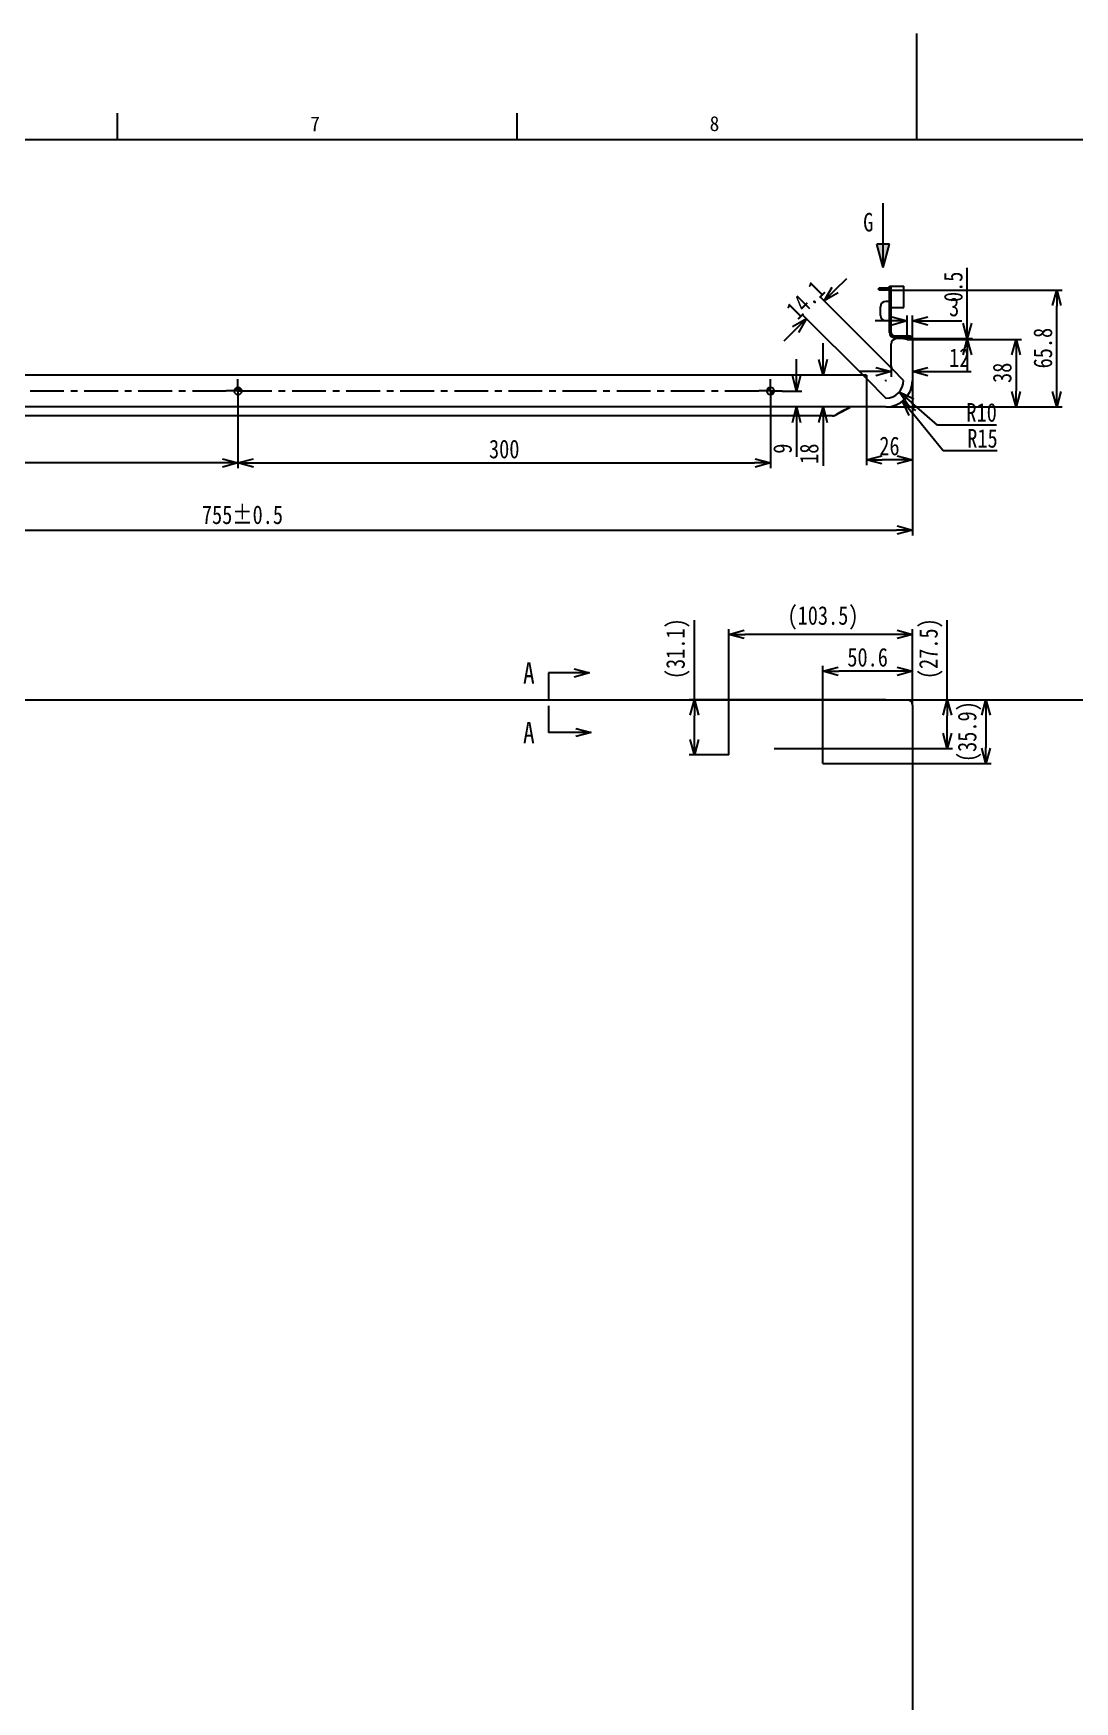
# Model space of a CAD drawing. Header units: millimetres. Extents: x -20 to 1169, y -20 to 821.
# Drawn here: x 408.7 to 604.2, y 507.7 to 821 of the extents above; entities that cross this region are included whole.
import ezdxf

# ---------------------------------------------------------------- set-up
doc = ezdxf.new("R2010")
doc.units = ezdxf.units.MM
doc.header["$LTSCALE"] = 0.2
doc.linetypes.add('CENTER', pattern=[50.8, 31.75, -6.35, 6.35, -6.35])
doc.layers.get('0').update_dxf_attribs({"color": 2})
for name, color, linetype in [('H7A03856_DXF_CONTINUOUS_LINE', 7, 'Continuous'), ('H7A03856_DXF_TEXT', 7, 'Continuous'), ('H7A03856A_DXF_AXIS', 7, 'Continuous'), ('H7A03856A_DXF_CONTINUOUS_LINE', 7, 'Continuous'), ('H7A03856DIM', 7, 'Continuous'), ('H7A03856HATCH', 7, 'Continuous')]:
    doc.layers.add(name, color=color, linetype=linetype)
doc.styles.add('FS2312', font='', dxfattribs={"width": 0.8, "height": 3.5})
doc.styles.add('HANKAKU', font='')
doc.styles.get("Standard").update_dxf_attribs({"font": '', "width": 0.8})
doc.styles.get('FS2312').set_extended_font_data('SimSun')
doc.styles.get('HANKAKU').set_extended_font_data('SimSun')
doc.styles.get('Standard').set_extended_font_data('SimSun')
doc.dimstyles.new('DIMSTYLE_1', dxfattribs={"dimtxt": 3.5, "dimasz": 3, "dimexe": 1, "dimexo": 0, "dimgap": 0.875, "dimtad": 1, "dimdec": 1, "dimlfac": 3, "dimdsep": 46, "dimtxsty": 'Standard', "dimblk": 'OPEN', "dimblk1": 'OPEN', "dimblk2": 'OPEN', "dimcen": 0.09, "dimadec": 0, "dimazin": 0, "dimtp": 0.1, "dimtm": 0.1, "dimtfac": 1, "dimtdec": 1, "dimtofl": 0, "dimtmove": 0, "dimatfit": 3, "dimldrblk": 'OPEN', "dimfxl": 1, "dimtolj": 1, "dimarcsym": 0})
doc.dimstyles.new('DIMSTYLE_10', dxfattribs={"dimtxt": 3.5, "dimasz": 3, "dimexe": 1, "dimexo": 0, "dimtad": 1, "dimdec": 1, "dimlfac": 3, "dimdsep": 46, "dimtxsty": 'Standard', "dimblk": 'OPEN', "dimblk1": 'OPEN', "dimblk2": 'OPEN', "dimcen": 0.09, "dimadec": 0, "dimazin": 0, "dimtp": 0.1, "dimtm": 0.1, "dimtfac": 1, "dimtdec": 1, "dimtofl": 0, "dimtmove": 0, "dimatfit": 3, "dimldrblk": 'OPEN', "dimfxl": 1, "dimtolj": 1, "dimarcsym": 0})
doc.dimstyles.new('DIMSTYLE_2', dxfattribs={"dimtxt": 3.5, "dimasz": 3, "dimexe": 1, "dimexo": 0, "dimgap": 0.875, "dimtad": 1, "dimdec": 1, "dimlfac": 3, "dimdsep": 46, "dimtxsty": 'Standard', "dimblk": 'OPEN', "dimblk1": 'OPEN', "dimblk2": 'OPEN', "dimcen": 0.09, "dimadec": 0, "dimazin": 0, "dimtp": 1e-10, "dimtm": 1e-10, "dimtfac": 1, "dimtdec": 1, "dimtofl": 0, "dimtmove": 0, "dimatfit": 3, "dimldrblk": 'OPEN', "dimfxl": 1, "dimtolj": 1, "dimarcsym": 0})
doc.dimstyles.new('DIMSTYLE_23', dxfattribs={"dimtxt": 3.5, "dimasz": 3, "dimexe": 1, "dimexo": 0, "dimgap": 0.875, "dimtad": 1, "dimdec": 1, "dimlfac": 3, "dimdsep": 46, "dimtxsty": 'Standard', "dimblk": 'OPEN', "dimblk1": 'OPEN', "dimblk2": 'OPEN', "dimcen": 0.09, "dimadec": 0, "dimazin": 0, "dimtol": 1, "dimtp": 0.5, "dimtm": 0.5, "dimtfac": 1, "dimtdec": 1, "dimtofl": 0, "dimtmove": 0, "dimatfit": 3, "dimldrblk": 'OPEN', "dimfxl": 1, "dimtolj": 1, "dimarcsym": 0})
doc.dimstyles.get("Standard").update_dxf_attribs({"dimtxt": 3.5, "dimasz": 3, "dimexe": 1.5, "dimexo": 0.5, "dimgap": 1.5, "dimtad": 1, "dimdec": 1, "dimdsep": 46, "dimtxsty": 'FS2312', "dimblk1": 'OPEN', "dimblk2": 'OPEN', "dimsah": 1, "dimcen": 0, "dimclrd": 4, "dimclre": 4, "dimclrt": 4, "dimadec": 0, "dimazin": 0, "dimtfac": 1, "dimtdec": 1, "dimtmove": 1, "dimatfit": 3, "dimldrblk": 'OPEN', "dimfxl": 1, "dimtolj": 1, "dimtzin": 0, "dimarcsym": 1})

# ---------------------------------------------------------------- blocks, each defined once
blk = doc.blocks.new('_OPEN')
at = {"color": 0}
for p, q in [((0, 0), (-1, 0)), ((-0.966, 0.259), (0, 0)), ((0, 0), (-0.966, -0.259))]:
    blk.add_line(p, q, dxfattribs=at)
blk = doc.blocks.new('*D86')
at = {"layer": 'Defpoints', "color": 0, "transparency": 16777216}
for p in [(447.09, 751.63), (547.09, 751.63), (547.09, 740.32)]:
    blk.add_point(p, dxfattribs=at)
at = {"layer": 'H7A03856DIM', "color": 0, "lineweight": -2, "transparency": 16777216}
for p, q in [((447.09, 751.63), (447.09, 739.32)), ((547.09, 751.63), (547.09, 739.32)), ((450.09, 740.32), (544.09, 740.32))]:
    blk.add_line(p, q, dxfattribs=at)
at = {"layer": 'H7A03856DIM', "color": 0, "lineweight": -2, "transparency": 16777216, "xscale": 3, "yscale": 3, "zscale": 3, "rotation": 180}
blk.add_blockref('_OPEN', (447.09, 740.32), dxfattribs=at)
at = {"layer": 'H7A03856DIM', "color": 0, "lineweight": -2, "transparency": 16777216, "xscale": 3, "yscale": 3, "zscale": 3}
blk.add_blockref('_OPEN', (547.09, 740.32), dxfattribs=at)
at = {"layer": 'H7A03856DIM', "color": 0, "transparency": 16777216, "insert": (497.09, 744.69), "char_height": 3.5, "attachment_point": 2}
blk.add_mtext('\\A1;300', dxfattribs=at)
blk = doc.blocks.new('*D87')
at = {"layer": 'Defpoints', "color": 0, "transparency": 16777216}
for p in [(347.09, 751.63), (447.09, 751.63), (347.09, 740.32)]:
    blk.add_point(p, dxfattribs=at)
at = {"layer": 'H7A03856DIM', "color": 0, "lineweight": -2, "transparency": 16777216}
for p, q in [((347.09, 751.63), (347.09, 739.32)), ((447.09, 751.63), (447.09, 739.32)), ((444.09, 740.32), (350.09, 740.32))]:
    blk.add_line(p, q, dxfattribs=at)
at = {"layer": 'H7A03856DIM', "color": 0, "lineweight": -2, "transparency": 16777216, "xscale": 3, "yscale": 3, "zscale": 3, "rotation": 180}
blk.add_blockref('_OPEN', (347.09, 740.32), dxfattribs=at)
at = {"layer": 'H7A03856DIM', "color": 0, "lineweight": -2, "transparency": 16777216, "xscale": 3, "yscale": 3, "zscale": 3}
blk.add_blockref('_OPEN', (447.09, 740.32), dxfattribs=at)
at = {"layer": 'H7A03856DIM', "color": 0, "transparency": 16777216, "insert": (397.09, 744.69), "char_height": 3.5, "attachment_point": 2}
blk.add_mtext('\\A1;300', dxfattribs=at)
blk = doc.blocks.new('*D89')
at = {"layer": 'Defpoints', "color": 0, "transparency": 16777216}
for p in [(549.29, 753.83), (551.97, 750.83), (554.26, 750.83)]:
    blk.add_point(p, dxfattribs=at)
at = {"layer": 'H7A03856DIM', "color": 0, "lineweight": -2, "transparency": 16777216}
for p, q in [((551.97, 756.83), (551.97, 759.83)), ((549.29, 753.83), (552.97, 753.83)), ((554.26, 750.83), (550.97, 750.83)), ((551.97, 747.83), (551.97, 741.48))]:
    blk.add_line(p, q, dxfattribs=at)
at = {"layer": 'H7A03856DIM', "color": 0, "lineweight": -2, "transparency": 16777216, "xscale": 3, "yscale": 3, "zscale": 3}
for p, rotation in [((551.97, 753.83), 270), ((551.97, 750.83), 90)]:
    blk.add_blockref('_OPEN', p, dxfattribs=dict(at, rotation=rotation))
at = {"layer": 'H7A03856DIM', "color": 0, "transparency": 16777216, "insert": (547.59, 743.96), "char_height": 3.5, "attachment_point": 3, "rotation": 90}
blk.add_mtext('\\A1;9', dxfattribs=at)
blk = doc.blocks.new('*D90')
at = {"layer": 'Defpoints', "color": 0, "transparency": 16777216}
for p in [(564.09, 756.83), (556.96, 750.83), (568.76, 750.83)]:
    blk.add_point(p, dxfattribs=at)
at = {"layer": 'H7A03856DIM', "color": 0, "lineweight": -2, "transparency": 16777216}
for p, q in [((556.96, 759.83), (556.96, 762.83)), ((564.09, 756.83), (555.96, 756.83)), ((568.76, 750.83), (555.96, 750.83)), ((556.96, 747.83), (556.96, 739.79))]:
    blk.add_line(p, q, dxfattribs=at)
at = {"layer": 'H7A03856DIM', "color": 0, "lineweight": -2, "transparency": 16777216, "xscale": 3, "yscale": 3, "zscale": 3}
for p, rotation in [((556.96, 756.83), 270), ((556.96, 750.83), 90)]:
    blk.add_blockref('_OPEN', p, dxfattribs=dict(at, rotation=rotation))
at = {"layer": 'H7A03856DIM', "color": 0, "transparency": 16777216, "insert": (552.59, 743.96), "char_height": 3.5, "attachment_point": 3, "rotation": 90}
blk.add_mtext('\\A1;18', dxfattribs=at)
blk = doc.blocks.new('*D107')
at = {"layer": 'Defpoints', "color": 0, "transparency": 16777216}
for p in [(568.76, 695.85), (547.81, 686.68), (580.29, 686.68)]:
    blk.add_point(p, dxfattribs=at)
at = {"layer": 'H7A03856DIM', "color": 0, "lineweight": -2, "transparency": 16777216}
for p, q in [((580.29, 695.85), (580.29, 710.82)), ((568.76, 695.85), (581.29, 695.85)), ((580.29, 689.68), (580.29, 692.85)), ((547.81, 686.68), (581.29, 686.68))]:
    blk.add_line(p, q, dxfattribs=at)
at = {"layer": 'H7A03856DIM', "color": 0, "lineweight": -2, "transparency": 16777216, "xscale": 3, "yscale": 3, "zscale": 3}
for p, rotation in [((580.29, 695.85), 90), ((580.29, 686.68), 270)]:
    blk.add_blockref('_OPEN', p, dxfattribs=dict(at, rotation=rotation))
at = {"layer": 'H7A03856DIM', "color": 0, "transparency": 16777216, "insert": (574.98, 699.72), "char_height": 3.5, "attachment_point": 1, "rotation": 90}
blk.add_mtext('\\A1;(27.5)', dxfattribs=at)
blk = doc.blocks.new('*D149')
at = {"layer": 'Defpoints', "color": 0, "transparency": 16777216}
for p in [(573.76, 763.5), (569.76, 758.58), (573.76, 757.47)]:
    blk.add_point(p, dxfattribs=at)
at = {"layer": 'H7A03856DIM', "color": 0, "lineweight": -2, "transparency": 16777216}
for p, q in [((573.76, 763.5), (573.76, 756.47)), ((569.76, 758.58), (569.76, 756.47)), ((566.76, 757.47), (563.76, 757.47)), ((576.76, 757.47), (584.79, 757.47))]:
    blk.add_line(p, q, dxfattribs=at)
at = {"layer": 'H7A03856DIM', "color": 0, "lineweight": -2, "transparency": 16777216, "xscale": 3, "yscale": 3, "zscale": 3}
blk.add_blockref('_OPEN', (569.76, 757.47), dxfattribs=at)
at = {"layer": 'H7A03856DIM', "color": 0, "lineweight": -2, "transparency": 16777216, "xscale": 3, "yscale": 3, "zscale": 3, "rotation": 180}
blk.add_blockref('_OPEN', (573.76, 757.47), dxfattribs=at)
at = {"layer": 'H7A03856DIM', "color": 0, "transparency": 16777216, "insert": (580.63, 761.84), "char_height": 3.5, "attachment_point": 1}
blk.add_mtext('\\A1;12', dxfattribs=at)
blk = doc.blocks.new('*D150')
at = {"layer": 'Defpoints', "color": 0, "transparency": 16777216}
for p in [(569.76, 772.78), (600.84, 772.78), (568.76, 750.83)]:
    blk.add_point(p, dxfattribs=at)
at = {"layer": 'H7A03856DIM', "color": 0, "lineweight": -2, "transparency": 16777216}
for p, q in [((569.76, 772.78), (601.84, 772.78)), ((600.84, 753.83), (600.84, 769.78)), ((568.76, 750.83), (601.84, 750.83))]:
    blk.add_line(p, q, dxfattribs=at)
at = {"layer": 'H7A03856DIM', "color": 0, "lineweight": -2, "transparency": 16777216, "xscale": 3, "yscale": 3, "zscale": 3}
for p, rotation in [((600.84, 772.78), 90), ((600.84, 750.83), 270)]:
    blk.add_blockref('_OPEN', p, dxfattribs=dict(at, rotation=rotation))
at = {"layer": 'H7A03856DIM', "color": 0, "transparency": 16777216, "insert": (596.47, 761.89), "char_height": 3.5, "attachment_point": 2, "rotation": 90}
blk.add_mtext('\\A1;65.8', dxfattribs=at)
blk = doc.blocks.new('*D151')
at = {"layer": 'Defpoints', "color": 0, "transparency": 16777216}
for p in [(568.76, 755.83), (571.28, 753.65)]:
    blk.add_point(p, dxfattribs=at)
at = {"layer": 'H7A03856DIM', "color": 0, "lineweight": -2, "transparency": 16777216}
for p, q in [((568.67, 755.83), (568.85, 755.83)), ((568.76, 755.74), (568.76, 755.92)), ((578.47, 747.44), (573.55, 751.69)), ((589.53, 747.44), (578.47, 747.44))]:
    blk.add_line(p, q, dxfattribs=at)
at = {"layer": 'H7A03856DIM', "color": 0, "lineweight": -2, "transparency": 16777216, "xscale": 3, "yscale": 3, "zscale": 3, "rotation": 139.1543079958757}
blk.add_blockref('_OPEN', (571.28, 753.65), dxfattribs=at)
at = {"layer": 'H7A03856DIM', "color": 0, "transparency": 16777216, "insert": (583.88, 751.56), "char_height": 3.5, "attachment_point": 1}
blk.add_mtext('\\A1;R10', dxfattribs=at)
blk = doc.blocks.new('*D152')
at = {"layer": 'Defpoints', "color": 0, "transparency": 16777216}
for p in [(553.84, 767.42), (565.09, 756.17), (570.05, 757.87)]:
    blk.add_point(p, dxfattribs=at)
at = {"layer": 'H7A03856DIM', "color": 0, "lineweight": -2, "transparency": 16777216}
for p, q in [((559.3, 772.87), (561.42, 774.99)), ((570.05, 757.87), (556.47, 771.46)), ((565.09, 756.17), (553.13, 768.13)), ((551.72, 765.3), (549.6, 763.18))]:
    blk.add_line(p, q, dxfattribs=at)
at = {"layer": 'H7A03856DIM', "color": 0, "lineweight": -2, "transparency": 16777216, "xscale": 3, "yscale": 3, "zscale": 3}
for p, rotation in [((557.17, 770.75), 225.0000000000065), ((553.84, 767.42), 45.00000000000652)]:
    blk.add_blockref('_OPEN', p, dxfattribs=dict(at, rotation=rotation))
at = {"layer": 'H7A03856DIM', "color": 0, "transparency": 16777216, "insert": (552.41, 772.18), "char_height": 3.5, "attachment_point": 2, "rotation": 45}
blk.add_mtext('\\A1;14.1', dxfattribs=at)
blk = doc.blocks.new('*D217')
at = {"layer": 'Defpoints', "color": 0, "transparency": 16777216}
for p in [(568.76, 695.85), (556.9, 683.87), (587.56, 683.87)]:
    blk.add_point(p, dxfattribs=at)
at = {"layer": 'H7A03856DIM', "color": 0, "lineweight": -2, "transparency": 16777216}
for p, q in [((568.76, 695.85), (588.56, 695.85)), ((587.56, 692.85), (587.56, 686.87)), ((556.9, 683.87), (588.56, 683.87))]:
    blk.add_line(p, q, dxfattribs=at)
at = {"layer": 'H7A03856DIM', "color": 0, "lineweight": -2, "transparency": 16777216, "xscale": 3, "yscale": 3, "zscale": 3}
for p, rotation in [((587.56, 695.85), 90), ((587.56, 683.87), 270)]:
    blk.add_blockref('_OPEN', p, dxfattribs=dict(at, rotation=rotation))
at = {"layer": 'H7A03856DIM', "color": 0, "transparency": 16777216, "insert": (582.25, 689.86), "char_height": 3.5, "attachment_point": 2, "rotation": 90}
blk.add_mtext('\\A1;(35.9)', dxfattribs=at)
blk = doc.blocks.new('*D219')
at = {"layer": 'Defpoints', "color": 0, "transparency": 16777216}
for p in [(568.76, 695.85), (532.8, 685.49), (539.28, 685.49)]:
    blk.add_point(p, dxfattribs=at)
at = {"layer": 'H7A03856DIM', "color": 0, "lineweight": -2, "transparency": 16777216}
for p, q in [((532.8, 695.85), (532.8, 710.82)), ((568.76, 695.85), (531.8, 695.85)), ((532.8, 688.49), (532.8, 692.85)), ((539.28, 685.49), (531.8, 685.49))]:
    blk.add_line(p, q, dxfattribs=at)
at = {"layer": 'H7A03856DIM', "color": 0, "lineweight": -2, "transparency": 16777216, "xscale": 3, "yscale": 3, "zscale": 3}
for p, rotation in [((532.8, 695.85), 90), ((532.8, 685.49), 270)]:
    blk.add_blockref('_OPEN', p, dxfattribs=dict(at, rotation=rotation))
at = {"layer": 'H7A03856DIM', "color": 0, "transparency": 16777216, "insert": (527.49, 699.72), "char_height": 3.5, "attachment_point": 1, "rotation": 90}
blk.add_mtext('\\A1;(31.1)', dxfattribs=at)
blk = doc.blocks.new('*D232')
at = {"layer": 'Defpoints', "color": 0, "transparency": 16777216}
for p in [(556.9, 701.2), (573.76, 694.85), (556.9, 683.87)]:
    blk.add_point(p, dxfattribs=at)
at = {"layer": 'H7A03856DIM', "color": 0, "lineweight": -2, "transparency": 16777216}
for p, q in [((556.9, 683.87), (556.9, 702.2)), ((573.76, 694.85), (573.76, 702.2)), ((570.76, 701.2), (559.9, 701.2))]:
    blk.add_line(p, q, dxfattribs=at)
at = {"layer": 'H7A03856DIM', "color": 0, "lineweight": -2, "transparency": 16777216, "xscale": 3, "yscale": 3, "zscale": 3, "rotation": 180}
blk.add_blockref('_OPEN', (556.9, 701.2), dxfattribs=at)
at = {"layer": 'H7A03856DIM', "color": 0, "lineweight": -2, "transparency": 16777216, "xscale": 3, "yscale": 3, "zscale": 3}
blk.add_blockref('_OPEN', (573.76, 701.2), dxfattribs=at)
at = {"layer": 'H7A03856DIM', "color": 0, "transparency": 16777216, "insert": (565.33, 705.58), "char_height": 3.5, "attachment_point": 2}
blk.add_mtext('\\A1;50.6', dxfattribs=at)
blk = doc.blocks.new('*D233')
at = {"layer": 'Defpoints', "color": 0, "transparency": 16777216}
for p in [(539.28, 708.12), (573.76, 694.85), (539.28, 685.49)]:
    blk.add_point(p, dxfattribs=at)
at = {"layer": 'H7A03856DIM', "color": 0, "lineweight": -2, "transparency": 16777216}
for p, q in [((539.28, 685.49), (539.28, 709.12)), ((570.76, 708.12), (542.28, 708.12)), ((573.76, 694.85), (573.76, 709.12))]:
    blk.add_line(p, q, dxfattribs=at)
at = {"layer": 'H7A03856DIM', "color": 0, "lineweight": -2, "transparency": 16777216, "xscale": 3, "yscale": 3, "zscale": 3, "rotation": 180}
blk.add_blockref('_OPEN', (539.28, 708.12), dxfattribs=at)
at = {"layer": 'H7A03856DIM', "color": 0, "lineweight": -2, "transparency": 16777216, "xscale": 3, "yscale": 3, "zscale": 3}
blk.add_blockref('_OPEN', (573.76, 708.12), dxfattribs=at)
at = {"layer": 'H7A03856DIM', "color": 0, "transparency": 16777216, "insert": (556.95, 713.43), "char_height": 3.5, "attachment_point": 2}
blk.add_mtext('\\A1;(103.5)', dxfattribs=at)
blk = doc.blocks.new('*D308')
at = {"layer": 'Defpoints', "color": 0, "transparency": 16777216}
for p in [(322.09, 757.08), (573.76, 755.83), (573.76, 727.72)]:
    blk.add_point(p, dxfattribs=at)
at = {"layer": 'H7A03856DIM', "color": 0, "lineweight": -2, "transparency": 16777216}
for p, q in [((322.09, 757.08), (322.09, 726.72)), ((573.76, 755.83), (573.76, 726.72)), ((325.09, 727.72), (570.76, 727.72))]:
    blk.add_line(p, q, dxfattribs=at)
at = {"layer": 'H7A03856DIM', "color": 0, "lineweight": -2, "transparency": 16777216, "xscale": 3, "yscale": 3, "zscale": 3, "rotation": 180}
blk.add_blockref('_OPEN', (322.09, 727.72), dxfattribs=at)
at = {"layer": 'H7A03856DIM', "color": 0, "lineweight": -2, "transparency": 16777216, "xscale": 3, "yscale": 3, "zscale": 3}
blk.add_blockref('_OPEN', (573.76, 727.72), dxfattribs=at)
at = {"layer": 'H7A03856DIM', "color": 0, "transparency": 16777216, "insert": (447.93, 732.35), "char_height": 3.5, "attachment_point": 2}
blk.add_mtext('\\A1;755±0.5', dxfattribs=at)
blk = doc.blocks.new('*D309')
at = {"layer": 'Defpoints', "color": 0, "transparency": 16777216}
for p in [(568.76, 695.85), (547.43, 121.51), (680.77, 121.51)]:
    blk.add_point(p, dxfattribs=at)
at = {"layer": 'H7A03856DIM', "color": 0, "lineweight": -2, "transparency": 16777216}
for p, q in [((568.76, 695.85), (681.77, 695.85)), ((680.77, 692.85), (680.77, 124.51)), ((547.43, 121.51), (681.77, 121.51))]:
    blk.add_line(p, q, dxfattribs=at)
at = {"layer": 'H7A03856DIM', "color": 0, "lineweight": -2, "transparency": 16777216, "xscale": 3, "yscale": 3, "zscale": 3}
for p, rotation in [((680.77, 695.85), 90), ((680.77, 121.51), 270)]:
    blk.add_blockref('_OPEN', p, dxfattribs=dict(at, rotation=rotation))
at = {"layer": 'H7A03856DIM', "color": 0, "transparency": 16777216, "insert": (676.15, 408.68), "char_height": 3.5, "attachment_point": 2, "rotation": 90}
blk.add_mtext('\\A1;1723±0.5', dxfattribs=at)
blk = doc.blocks.new('*D320')
at = {"layer": 'Defpoints', "color": 0, "transparency": 16777216}
for p in [(572.09, 763.67), (573.76, 763.5), (584.03, 763.5)]:
    blk.add_point(p, dxfattribs=at)
at = {"layer": 'H7A03856DIM', "color": 0, "lineweight": -2, "transparency": 16777216}
for p, q in [((584.03, 766.67), (584.03, 776.95)), ((572.09, 763.67), (585.03, 763.67)), ((573.76, 763.5), (585.03, 763.5)), ((584.03, 760.5), (584.03, 757.5))]:
    blk.add_line(p, q, dxfattribs=at)
at = {"layer": 'H7A03856DIM', "color": 0, "lineweight": -2, "transparency": 16777216, "xscale": 3, "yscale": 3, "zscale": 3}
for p, rotation in [((584.03, 763.67), 270), ((584.03, 763.5), 90)]:
    blk.add_blockref('_OPEN', p, dxfattribs=dict(at, rotation=rotation))
at = {"layer": 'H7A03856DIM', "color": 0, "transparency": 16777216, "insert": (579.65, 770.54), "char_height": 3.5, "attachment_point": 1, "rotation": 90}
blk.add_mtext('\\A1;0.5', dxfattribs=at)
blk = doc.blocks.new('*D321')
at = {"layer": 'Defpoints', "color": 0, "transparency": 16777216}
for p in [(572.76, 767), (572.76, 763.5), (573.76, 763.5)]:
    blk.add_point(p, dxfattribs=at)
at = {"layer": 'H7A03856DIM', "color": 0, "lineweight": -2, "transparency": 16777216}
for p, q in [((572.76, 763.5), (572.76, 768)), ((573.76, 763.5), (573.76, 768)), ((569.76, 767), (566.76, 767)), ((576.76, 767), (583.02, 767))]:
    blk.add_line(p, q, dxfattribs=at)
at = {"layer": 'H7A03856DIM', "color": 0, "lineweight": -2, "transparency": 16777216, "xscale": 3, "yscale": 3, "zscale": 3}
blk.add_blockref('_OPEN', (572.76, 767), dxfattribs=at)
at = {"layer": 'H7A03856DIM', "color": 0, "lineweight": -2, "transparency": 16777216, "xscale": 3, "yscale": 3, "zscale": 3, "rotation": 180}
blk.add_blockref('_OPEN', (573.76, 767), dxfattribs=at)
at = {"layer": 'H7A03856DIM', "color": 0, "transparency": 16777216, "insert": (580.63, 771.37), "char_height": 3.5, "attachment_point": 1}
blk.add_mtext('\\A1;3', dxfattribs=at)
blk = doc.blocks.new('*D322')
at = {"layer": 'Defpoints', "color": 0, "transparency": 16777216}
for p in [(573.76, 763.5), (568.76, 750.83), (593.21, 750.83)]:
    blk.add_point(p, dxfattribs=at)
at = {"layer": 'H7A03856DIM', "color": 0, "lineweight": -2, "transparency": 16777216}
for p, q in [((573.76, 763.5), (594.21, 763.5)), ((593.21, 760.5), (593.21, 753.83)), ((568.76, 750.83), (594.21, 750.83))]:
    blk.add_line(p, q, dxfattribs=at)
at = {"layer": 'H7A03856DIM', "color": 0, "lineweight": -2, "transparency": 16777216, "xscale": 3, "yscale": 3, "zscale": 3}
for p, rotation in [((593.21, 763.5), 90), ((593.21, 750.83), 270)]:
    blk.add_blockref('_OPEN', p, dxfattribs=dict(at, rotation=rotation))
at = {"layer": 'H7A03856DIM', "color": 0, "transparency": 16777216, "insert": (588.84, 757.25), "char_height": 3.5, "attachment_point": 2, "rotation": 90}
blk.add_mtext('\\A1;38', dxfattribs=at)
blk = doc.blocks.new('*D323')
at = {"layer": 'Defpoints', "color": 0, "transparency": 16777216}
for p in [(568.76, 755.83), (571.91, 751.95)]:
    blk.add_point(p, dxfattribs=at)
at = {"layer": 'H7A03856DIM', "color": 0, "lineweight": -2, "transparency": 16777216}
for p, q in [((568.67, 755.83), (568.85, 755.83)), ((568.76, 755.74), (568.76, 755.92)), ((579.51, 742.57), (573.8, 749.62)), ((589.64, 742.57), (579.51, 742.57))]:
    blk.add_line(p, q, dxfattribs=at)
at = {"layer": 'H7A03856DIM', "color": 0, "lineweight": -2, "transparency": 16777216, "xscale": 3, "yscale": 3, "zscale": 3, "rotation": 129.0384995242379}
blk.add_blockref('_OPEN', (571.91, 751.95), dxfattribs=at)
at = {"layer": 'H7A03856DIM', "color": 0, "transparency": 16777216, "insert": (584.04, 746.7), "char_height": 3.5, "attachment_point": 1}
blk.add_mtext('\\A1;R15', dxfattribs=at)
blk = doc.blocks.new('*D324')
at = {"layer": 'Defpoints', "color": 0, "transparency": 16777216}
for p in [(565.09, 756.5), (573.76, 755.83), (565.09, 740.9)]:
    blk.add_point(p, dxfattribs=at)
at = {"layer": 'H7A03856DIM', "color": 0, "lineweight": -2, "transparency": 16777216}
for p, q in [((565.09, 756.5), (565.09, 739.9)), ((573.76, 755.83), (573.76, 739.9)), ((570.76, 740.9), (568.09, 740.9))]:
    blk.add_line(p, q, dxfattribs=at)
at = {"layer": 'H7A03856DIM', "color": 0, "lineweight": -2, "transparency": 16777216, "xscale": 3, "yscale": 3, "zscale": 3, "rotation": 180}
blk.add_blockref('_OPEN', (565.09, 740.9), dxfattribs=at)
at = {"layer": 'H7A03856DIM', "color": 0, "lineweight": -2, "transparency": 16777216, "xscale": 3, "yscale": 3, "zscale": 3}
blk.add_blockref('_OPEN', (573.76, 740.9), dxfattribs=at)
at = {"layer": 'H7A03856DIM', "color": 0, "transparency": 16777216, "insert": (569.43, 745.27), "char_height": 3.5, "attachment_point": 2}
blk.add_mtext('\\A1;26', dxfattribs=at)
blk = doc.blocks.new('ARROW_BL16', base_point=(588.11, 802.92))
at = {"layer": 'H7A03856_DXF_CONTINUOUS_LINE', "color": 4}
for p, q in [((588.11, 796.89), (588.11, 808.95)), ((589.28, 801.27), (586.93, 801.27)), ((588.11, 796.89), (586.93, 801.27)), ((588.11, 796.89), (589.28, 801.27))]:
    blk.add_line(p, q, dxfattribs=at)
blk.add_solid([(586.93, 801.27), (589.28, 801.27), (588.11, 796.89)], dxfattribs=at)
blk = doc.blocks.new('HATCHING_BL8', base_point=(526.87, 715.13))
at = {"layer": 'H7A03856HATCH', "color": 2}
for p, q in [((525.28, 720.72), (525.28, 715.72)), ((525.28, 714.54), (525.28, 709.54))]:
    blk.add_line(p, q, dxfattribs=at)
at = {"layer": 'H7A03856HATCH', "color": 2, "char_height": 4, "width": 3.2, "attachment_point": 1, "line_spacing_factor": 0.9}
for insert in [(520.48, 722.72), (520.48, 711.54)]:
    blk.add_mtext('A', dxfattribs=dict(at, insert=insert))
at = {"layer": 'H7A03856HATCH', "color": 2}
for points in [[(532.95, 720.72), (525.28, 720.72)], [(533.26, 709.54), (525.28, 709.54)]]:
    blk.add_leader(points, dimstyle='Standard', override={"dimtad": 0}, dxfattribs=at)

msp = doc.modelspace()

# ---------------------------------------------------------------- linework, layer by layer
at = {"color": 2}
for p, q in [((574.5, 821), (574.5, 801)), ((424.497, 801), (424.497, 806)), ((499.498, 801), (499.498, 806))]:
    msp.add_line(p, q, dxfattribs=at)
at = {"color": 114}
msp.add_line((1149, 801), (0, 801), dxfattribs=at)
at = {"layer": 'H7A03856A_DXF_AXIS', "color": 7, "linetype": 'CENTER'}
for p, q in [((447.09291, 753.83311), (447.09291, 756.03311)), ((547.09291, 753.83311), (547.09291, 756.03311)), ((347.09291, 753.83311), (444.89291, 753.83311)), ((447.09291, 753.83311), (444.89291, 753.83311)), ((447.09291, 753.83311), (544.89291, 753.83311)), ((447.09291, 753.83311), (447.09291, 751.63311)), ((547.09291, 753.83311), (544.89291, 753.83311)), ((547.09291, 753.83311), (549.29291, 753.83311)), ((547.09291, 753.83311), (547.09291, 751.63311))]:
    msp.add_line(p, q, dxfattribs=at)
at = {"layer": 'H7A03856A_DXF_CONTINUOUS_LINE', "color": 2}
for p, q in [((569.09291, 773.16645), (567.42625, 773.16645)), ((567.42625, 772.83311), (567.42625, 773.16645)), ((567.42625, 772.83311), (569.09291, 772.83311)), ((569.42625, 773.49978), (569.95484, 773.49978)), ((569.42625, 764.83311), (569.42625, 773.49978)), ((569.75958, 764.83311), (569.75958, 773.49978)), ((569.95484, 773.49978), (572.15958, 773.49978)), ((572.15958, 769.49978), (572.15958, 773.49978)), ((567.75958, 767.99978), (567.75958, 769.66645)), ((569.335, 770.66645), (568.75958, 770.66645)), ((569.8489, 769.49978), (572.13119, 769.49978)), ((569.335, 766.99978), (568.75958, 766.99978)), ((569.42625, 764.83311), (569.75958, 764.83311)), ((569.75958, 758.58066), (569.75958, 762.66645)), ((570.42625, 764.16645), (573.09291, 764.16645)), ((570.42625, 764.16645), (570.42625, 763.83311)), ((570.42625, 763.83311), (573.09291, 763.83311)), ((572.09291, 763.66645), (570.75958, 763.66645)), ((572.75958, 763.49978), (572.09291, 763.66645)), ((572.75958, 763.49978), (573.75958, 763.49978)), ((573.09291, 764.16645), (573.09291, 763.83311)), ((573.75958, 763.49978), (573.75958, 755.83311)), ((565.09291, 756.83311), (339.12625, 756.83311)), ((565.09291, 756.83311), (565.09291, 756.16645)), ((565.09291, 756.16645), (568.75958, 752.49978)), ((572.09291, 755.83311), (570.05247, 757.87355)), ((447.67363, 754.16645), (446.5122, 754.16645)), ((568.75958, 750.83311), (335.95958, 750.83311)), ((558.73496, 749.16645), (344.32535, 749.16645)), ((558.74371, 749.16645), (559.24955, 749.26613)), ((559.24955, 749.26613), (559.48887, 749.39411)), ((559.48887, 749.39411), (559.48735, 749.39417)), ((559.48887, 749.39411), (559.90618, 749.66413)), ((559.90618, 749.66413), (561.71694, 750.60159)), ((561.71694, 750.60159), (561.99609, 750.7159)), ((561.9939, 750.71584), (561.99552, 750.71589)), ((561.99552, 750.71589), (561.99609, 750.7159)), ((335.79291, 695.84622), (572.75958, 695.84622)), ((573.75958, 694.84622), (573.75958, 121.51288))]:
    msp.add_line(p, q, dxfattribs=at)
for centre in [(447.09291, 753.83311), (547.09291, 753.83311)]:
    msp.add_circle(centre, 0.7, dxfattribs=at)
for centre, radius, start, end in [((569.09291, 772.49978), 0.66667, 60, 90), ((569.09291, 772.49978), 0.33333, 30, 90), ((568.75958, 769.66645), 1, 90, 180), ((568.75958, 767.99978), 1, 180, 270), ((570.42625, 764.83311), 1, 180, 270), ((570.42625, 764.83311), 0.66667, 180, 270), ((570.75958, 762.66645), 1, 90, 180), ((573.09291, 763.49978), 0.66667, 0, 90), ((573.09291, 763.49978), 0.33333, 0, 90), ((570.75958, 758.58066), 1, 180, 225), ((568.75958, 755.83311), 5, 270, 0), ((568.75958, 755.83311), 3.33333, 270, 0), ((546.42625, 753.16645), 1, 0, 90), ((558.74212, 750.49978), 1.33333, 269.9999999, 303.9955263), ((566.82593, 738.51462), 13.12323, 111.603561, 123.9994412), ((572.75958, 694.84622), 1, 0, 90)]:
    msp.add_arc(centre, radius, start, end, dxfattribs=at)

# ---------------------------------------------------------------- block references
msp.add_blockref('HATCHING_BL8', (507.01668, 695.28072))
at = {"layer": 'H7A03856_DXF_CONTINUOUS_LINE', "color": 4}
msp.add_blockref('ARROW_BL16', (568.2487, 783.07489), dxfattribs=at)

# ---------------------------------------------------------------- texts
at = {"color": 154, "char_height": 2.8, "attachment_point": 7, "style": 'HANKAKU'}
for s, insert in [('{\\W0.95;7}', (460.663, 802.6)), ('{\\W0.95;8}', (535.665, 802.6))]:
    msp.add_mtext(s, dxfattribs=dict(at, insert=insert))
at = {"layer": 'H7A03856_DXF_TEXT', "color": 4, "insert": (564.50073, 787.28712), "char_height": 3.5, "width": 2.8, "attachment_point": 1, "line_spacing_factor": 0.9}
msp.add_mtext('G', dxfattribs=at)

# ---------------------------------------------------------------- dimensions: what is measured, and where the dimension line sits
at = {"layer": 'H7A03856DIM', "color": 4}
for base, p1, p2, angle, dimstyle, picture, middle in [((584.0276, 763.49978), (572.09291, 763.66645), (573.75958, 763.49978), 270, 'DIMSTYLE_1', '*D320', (584.0276, 773.31034)), ((553.84049, 767.41887), (570.05247, 757.87355), (565.09291, 756.16645), 225, 'DIMSTYLE_2', '*D152', (555.50715, 769.08554)), ((572.75958, 766.99541), (573.75958, 763.49978), (572.75958, 763.49978), 180, 'DIMSTYLE_1', '*D321', (581.38903, 766.99541)), ((600.84039, 772.77592), (568.75958, 750.83311), (569.75958, 772.77592), 90, 'DIMSTYLE_2', '*D150', (600.84039, 761.89202)), ((556.96486, 750.83311), (564.09291, 756.83311), (568.75958, 750.83311), 270, 'DIMSTYLE_1', '*D90', (556.96486, 742.30923)), ((593.21189, 750.83311), (573.75958, 763.49978), (568.75958, 750.83311), 270, 'DIMSTYLE_1', '*D322', (593.21189, 757.25395)), ((551.96623, 750.83311), (549.29291, 753.83311), (554.25958, 750.83311), 270, 'DIMSTYLE_2', '*D89', (551.96623, 743.157)), ((565.09291, 740.89592), (573.75958, 755.83311), (565.09291, 756.49978), 180, 'DIMSTYLE_1', '*D324', (569.42625, 740.89592)), ((347.09291, 740.31799), (447.09291, 751.63311), (347.09291, 751.63311), 180, 'DIMSTYLE_1', '*D87', (397.09292, 740.31799)), ((556.89712, 701.20443), (573.75958, 694.84622), (556.89712, 683.86874), 180, 'DIMSTYLE_2', '*D232', (565.32836, 701.20443)), ((680.77444, 121.51288), (568.75958, 695.84622), (547.42625, 121.51288), 270, 'DIMSTYLE_23', '*D309', (680.77444, 408.67955))]:
    dim = msp.add_linear_dim(base=base, p1=p1, p2=p2, angle=angle, dimstyle=dimstyle, dxfattribs=at)
    dim.commit()
    dim.dimension.update_dxf_attribs({"geometry": picture, "text_midpoint": middle, "dimtype": 160})
for base, p1, p2, dimstyle, picture, middle in [((573.75958, 757.46961), (569.75958, 758.58066), (573.75958, 763.49978), 'DIMSTYLE_1', '*D149', (582.27569, 757.46961)), ((573.75958, 727.72429), (322.09291, 757.08345), (573.75958, 755.83311), 'DIMSTYLE_23', '*D308', (447.92625, 727.72429)), ((547.09291, 740.31799), (447.09291, 751.63311), (547.09291, 751.63311), 'DIMSTYLE_1', '*D86', (497.09291, 740.31799))]:
    dim = msp.add_linear_dim(base=base, p1=p1, p2=p2, dimstyle=dimstyle, dxfattribs=at)
    dim.commit()
    dim.dimension.update_dxf_attribs({"geometry": picture, "text_midpoint": middle, "dimtype": 160})
for mpoint, picture, middle in [((571.28116, 753.65303), '*D151', (586.70385, 747.4398)), ((571.90879, 751.9495), '*D323', (586.84087, 742.57289))]:
    dim = msp.add_radius_dim(center=(568.75958, 755.83311), mpoint=mpoint, text='R<>', dimstyle='DIMSTYLE_10', override={"dimtih": 1, "dimtoh": 1, "dimpost": '<>'}, dxfattribs=at)
    dim.commit()
    dim.dimension.update_dxf_attribs({"geometry": picture, "text_midpoint": middle, "dimtype": 164})
for base, p1, p2, angle, picture, middle in [((532.79505, 685.48834), (568.75958, 695.84622), (539.27529, 685.48834), 270, '*D219', (532.79505, 704.83122)), ((539.27529, 708.12007), (573.75958, 694.84622), (539.27529, 685.48834), 180, '*D233', (556.95494, 708.12007)), ((580.29255, 686.68164), (568.75958, 695.84622), (547.81027, 686.68164), 270, '*D107', (580.29255, 704.83122)), ((587.55558, 683.86874), (568.75958, 695.84622), (556.89712, 683.86874), 270, '*D217', (587.55558, 689.8575))]:
    dim = msp.add_linear_dim(base=base, p1=p1, p2=p2, angle=angle, text='(<>)', dimstyle='DIMSTYLE_2', dxfattribs=at)
    dim.commit()
    dim.dimension.update_dxf_attribs({"geometry": picture, "text_midpoint": middle, "dimtype": 160})

doc.saveas('drawing.dxf')
